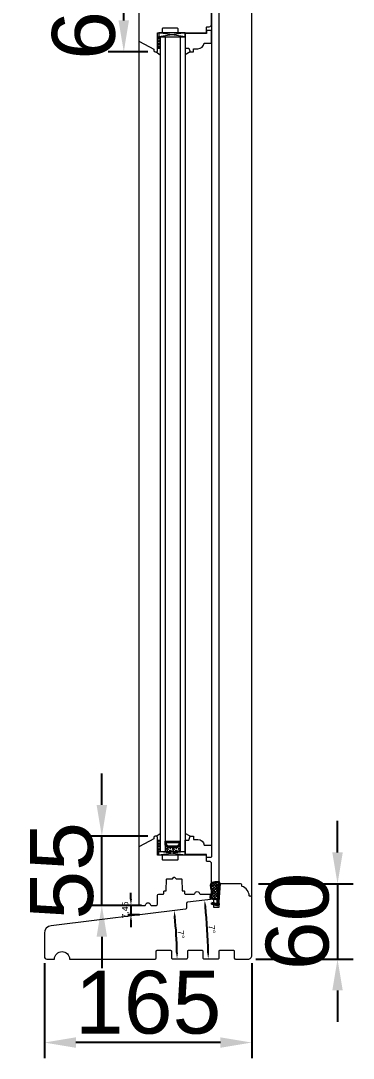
# Model space of a CAD drawing. Header units: millimetres. Extents: x 0 to 182016, y 11 to 3710.
# Drawn here: x 178068 to 178332, y 1175 to 2001 of the extents above; entities that cross this region are included whole.
import ezdxf

# ---------------------------------------------------------------- set-up
doc = ezdxf.new("R2010")
doc.units = ezdxf.units.MM
doc.layers.add('Matmenys', color=10, linetype='Continuous', lineweight=20)
doc.layers.add('Testinės profilio linijos', color=7, linetype='Continuous', lineweight=5)
doc.layers.add('Stiklo paketas', color=7, linetype='Continuous')
doc.styles.get("Standard").update_dxf_attribs({"font": 'arial.ttf'})
doc.dimstyles.new('2', dxfattribs={"dimscale": 2, "dimtxt": 2.5, "dimasz": 2.5, "dimexe": 1.25, "dimexo": 0.625, "dimtad": 1, "dimtxsty": 'Standard', "dimcen": 2.5, "dimadec": 0, "dimazin": 0, "dimtfac": 1, "dimtmove": 0, "dimatfit": 3, "dimfxl": 1, "dimarcsym": 0})
doc.dimstyles.new('Padidinti matmenys', dxfattribs={"dimscale": 10, "dimtxt": 5, "dimasz": 2.5, "dimexe": 1.25, "dimexo": 0.625, "dimtad": 1, "dimdec": 1, "dimtxsty": 'Standard', "dimcen": 2.5, "dimadec": 0, "dimazin": 0, "dimtfac": 1, "dimtdec": 1, "dimtmove": 0, "dimatfit": 3, "dimfxl": 1, "dimarcsym": 0})

# ---------------------------------------------------------------- blocks, each defined once
blk = doc.blocks.new('*D1463')
at = {"color": 0, "lineweight": -2, "transparency": 16777216}
for p, q in [((178319.63, 1338.62), (178319.63, 1363.62)), ((178256.7, 1313.62), (178332.13, 1313.62)), ((178319.63, 1313.62), (178319.63, 1253.62)), ((178254.7, 1253.62), (178332.13, 1253.62)), ((178319.63, 1228.62), (178319.63, 1203.62))]:
    blk.add_line(p, q, dxfattribs=at)
at = {"color": 0, "transparency": 16777216}
for points in [[(178315.47, 1338.62), (178323.8, 1338.62), (178319.63, 1313.62)], [(178315.47, 1228.62), (178323.8, 1228.62), (178319.63, 1253.62)]]:
    blk.add_solid(points, dxfattribs=at)
at = {"layer": 'Defpoints', "color": 0, "transparency": 16777216}
for p in [(178250.45, 1313.62), (178248.45, 1253.62), (178319.63, 1253.62)]:
    blk.add_point(p, dxfattribs=at)
at = {"color": 0, "lineweight": 5, "transparency": 16777216, "insert": (178287.86, 1283.62), "char_height": 50, "attachment_point": 5, "rotation": 90}
blk.add_mtext('60', dxfattribs=at)
blk = doc.blocks.new('*D1464')
at = {"color": 0, "lineweight": -2, "transparency": 16777216}
for p, q in [((178086.45, 1250.37), (178086.45, 1174.65)), ((178251.45, 1250.37), (178251.45, 1174.65)), ((178226.45, 1187.15), (178111.45, 1187.15))]:
    blk.add_line(p, q, dxfattribs=at)
at = {"color": 0, "transparency": 16777216}
for points in [[(178111.45, 1191.32), (178111.45, 1182.99), (178086.45, 1187.15)], [(178226.45, 1191.32), (178226.45, 1182.99), (178251.45, 1187.15)]]:
    blk.add_solid(points, dxfattribs=at)
at = {"layer": 'Defpoints', "color": 0, "transparency": 16777216}
for p in [(178086.45, 1256.62), (178251.45, 1256.62), (178086.45, 1187.15)]:
    blk.add_point(p, dxfattribs=at)
at = {"color": 0, "lineweight": 5, "transparency": 16777216, "insert": (178168.95, 1218.93), "char_height": 50, "attachment_point": 5}
blk.add_mtext('165', dxfattribs=at)
blk = doc.blocks.new('*D1465')
at = {"layer": 'Defpoints', "color": 0, "transparency": 16777216}
for p in [(178155.28, 1288.97), (178163.21, 1288.97), (178164.89, 1296.42)]:
    blk.add_point(p, dxfattribs=at)
at = {"layer": 'Matmenys', "color": 0, "lineweight": -2, "transparency": 16777216}
for p, q in [((178155.28, 1301.42), (178155.28, 1306.42)), ((178163.64, 1296.42), (178152.78, 1296.42)), ((178161.96, 1288.97), (178152.78, 1288.97)), ((178155.28, 1296.42), (178155.28, 1288.97)), ((178155.28, 1283.97), (178155.28, 1278.97))]:
    blk.add_line(p, q, dxfattribs=at)
at = {"layer": 'Matmenys', "color": 0, "transparency": 16777216}
for points in [[(178154.45, 1301.42), (178156.11, 1301.42), (178155.28, 1296.42)], [(178154.45, 1283.97), (178156.11, 1283.97), (178155.28, 1288.97)]]:
    blk.add_solid(points, dxfattribs=at)
at = {"layer": 'Matmenys', "color": 0, "lineweight": 5, "transparency": 16777216, "insert": (178151.03, 1292.7), "char_height": 5, "attachment_point": 5, "rotation": 90}
blk.add_mtext('7,45', dxfattribs=at)
blk = doc.blocks.new('*D1466')
at = {"layer": 'Defpoints', "color": 0, "transparency": 16777216}
for p in [(178163.21, 1288.97), (178198.58, 1293.31), (178191.7, 1266.65), (178188.45, 1253.82), (178199.45, 1253.82)]:
    blk.add_point(p, dxfattribs=at)
at = {"layer": 'Matmenys', "color": 0, "lineweight": -2, "transparency": 16777216}
blk.add_arc((177876.93, 1253.82), 315.03, 0.90939, 6.09061, dxfattribs=at)
at = {"layer": 'Matmenys', "color": 0, "transparency": 16777216}
for points in [[(178189.35, 1287.15), (178191.01, 1287.34), (178189.61, 1292.21)], [(178192.75, 1258.83), (178191.09, 1258.81), (178191.96, 1253.82)]]:
    blk.add_solid(points, dxfattribs=at)
at = {"layer": 'Matmenys', "color": 0, "lineweight": 5, "transparency": 16777216, "insert": (178195.12, 1273.28), "char_height": 5, "attachment_point": 5, "rotation": 273.5}
blk.add_mtext('7°', dxfattribs=at)
blk = doc.blocks.new('*D1467')
at = {"layer": 'Defpoints', "color": 0, "transparency": 16777216}
for p in [(178200.37, 1298.89), (178220.93, 1301.42), (178215.48, 1285.02), (178213.45, 1253.82), (178224.45, 1253.82)]:
    blk.add_point(p, dxfattribs=at)
at = {"layer": 'Matmenys', "color": 0, "lineweight": -2, "transparency": 16777216}
blk.add_arc((177833.29, 1253.82), 383.46, 0.7471, 6.2529, dxfattribs=at)
at = {"layer": 'Matmenys', "color": 0, "transparency": 16777216}
for points in [[(178213.64, 1295.49), (178215.29, 1295.68), (178213.89, 1300.55)], [(178217.55, 1258.83), (178215.88, 1258.81), (178216.75, 1253.82)]]:
    blk.add_solid(points, dxfattribs=at)
at = {"layer": 'Matmenys', "color": 0, "lineweight": 5, "transparency": 16777216, "insert": (178219.78, 1277.41), "char_height": 5, "attachment_point": 5, "rotation": 273.49212}
blk.add_mtext('7°', dxfattribs=at)
blk = doc.blocks.new('*D2015')
at = {"color": 0, "lineweight": -2, "transparency": 16777216}
for p, q in [((178132.11, 1376.42), (178132.11, 1401.42)), ((178168.71, 1351.42), (178119.61, 1351.42)), ((178132.11, 1296.42), (178132.11, 1351.42)), ((178156.2, 1296.42), (178119.61, 1296.42)), ((178132.11, 1271.42), (178132.11, 1246.42))]:
    blk.add_line(p, q, dxfattribs=at)
at = {"color": 0, "transparency": 16777216}
for points in [[(178127.94, 1376.42), (178136.28, 1376.42), (178132.11, 1351.42)], [(178127.94, 1271.42), (178136.28, 1271.42), (178132.11, 1296.42)]]:
    blk.add_solid(points, dxfattribs=at)
at = {"layer": 'Defpoints', "color": 0, "transparency": 16777216}
for p in [(178132.11, 1351.42), (178174.96, 1351.42), (178162.45, 1296.42)]:
    blk.add_point(p, dxfattribs=at)
at = {"color": 0, "lineweight": 5, "transparency": 16777216, "insert": (178100.43, 1323.92), "char_height": 50, "attachment_point": 5, "rotation": 90}
blk.add_mtext('55', dxfattribs=at)
blk = doc.blocks.new('*D2017')
at = {"color": 0, "lineweight": -2, "ltscale": 0.1, "transparency": 16777216}
for p, q in [((178168.7, 2041.13), (178137.08, 2041.13)), ((178149.58, 2001.13), (178149.58, 2016.13)), ((178168.71, 1976.13), (178137.08, 1976.13))]:
    blk.add_line(p, q, dxfattribs=at)
at = {"color": 0, "ltscale": 0.1, "transparency": 16777216}
for points in [[(178145.41, 2016.13), (178153.74, 2016.13), (178149.58, 2041.13)], [(178145.41, 2001.13), (178153.74, 2001.13), (178149.58, 1976.13)]]:
    blk.add_solid(points, dxfattribs=at)
at = {"layer": 'Defpoints', "color": 0, "ltscale": 0.1, "transparency": 16777216}
for p in [(178149.58, 2041.13), (178174.95, 2041.13), (178174.96, 1976.13)]:
    blk.add_point(p, dxfattribs=at)
at = {"color": 0, "ltscale": 0.1, "transparency": 16777216, "insert": (178117.8, 2008.63), "char_height": 50, "attachment_point": 5, "rotation": 90}
blk.add_mtext('65', dxfattribs=at)

msp = doc.modelspace()

# ---------------------------------------------------------------- hatches: boundary and pattern name
at = {"lineweight": 0, "ltscale": 0.5}
h = msp.add_hatch(dxfattribs=at)
h.set_pattern_fill('ANSI37', color=256, scale=0.5, style=0)
h.set_pattern_definition([(45, (178176.4511, 1092.2747), (-1.122532, 1.122532), []), (135, (178176.4511, 1092.2747), (-1.122532, -1.122532), [])])
h.paths.add_polyline_path([(178178.4510949, 1979.1274177), (178178.4510949, 1988.1274177), (178176.4510949, 1988.1274177), (178176.4510949, 1979.1274177)])
h = msp.add_hatch(dxfattribs=at)
h.set_pattern_fill('ANSI37', color=256, scale=0.5, style=0)
h.set_pattern_definition([(45, (178176.4511, 1746.4203), (-1.122532, 1.122532), []), (135, (178176.4511, 1746.4203), (-1.122532, -1.122532), [])])
h.paths.add_polyline_path([(178178.4510944, 1348.4201886), (178178.4510944, 1339.4201886), (178176.4510944, 1339.4201886), (178176.4510944, 1348.4201886)])
at = {"lineweight": 0}
h = msp.add_hatch(dxfattribs=at)
h.set_pattern_fill('JIS_WOOD', color=256, style=0)
h.set_pattern_definition([(315, (165275.0421, 20090.1913), (-0.5, -0.5), [])])
h.paths.add_polyline_path([(178192.4503854, 1342.4201886), (178184.4503854, 1342.4201886), (178182.4503854, 1344.4201886), (178182.4503854, 1347.4201886), (178194.486968, 1347.437922), (178194.4503854, 1344.4201886)])
h.paths.add_polyline_path([(178184.8645989, 1343.4201886), (178192.0361718, 1343.4201886), (178193.4503854, 1344.8344022), (178193.4503854, 1346.4201886), (178183.4503854, 1346.4201886), (178183.4503854, 1344.8344022)], flags=16)
h = msp.add_hatch(dxfattribs=at)
h.set_pattern_fill('HEX', color=256, scale=0.25, style=0)
h.set_pattern_definition([(360, (165275.0421, 20090.1913), (-7e-16, -1.374815), [0.79375, -1.5875]), (240, (165275.0421, 20090.1913), (-1.190624716, 0.6874075), [0.79375, -1.5875]), (300, (165275.8358, 20090.1913), (-1.190624716, -0.6874075), [0.79375, -1.5875])])
h.paths.add_polyline_path([(178182.4503854, 1339.4201886), (178182.4503854, 1344.4201886), (178184.4503854, 1342.4201886), (178192.4503854, 1342.4201886), (178194.4503854, 1344.4201886), (178194.4510944, 1339.4201886)])
at = {"layer": 'Matmenys'}
h = msp.add_hatch(dxfattribs=at)
h.set_pattern_fill('ANSI37', color=252, scale=0.5, angle=-183.5893456117, style=0)
h.set_pattern_definition([(221.4106544, (-93968.5496, 4878.6349), (1.0500540025, -1.190606082), []), (311.4106544, (-93968.5496, 4878.6349), (1.190606082, 1.0500540025), [])])
edge = h.paths.add_edge_path()
edge.add_arc((178224.7566707, 1311.6834902), 0.1, -3.5893456117, 86.4106543883)
edge.add_line((178224.7629312, 1311.7832941), (178223.2152455, 1311.8803773))
edge.add_arc((178223.2308967, 1312.1298869), 0.25, 86.4106543883, 266.4106543883, ccw=False)
edge.add_line((178223.2465479, 1312.3793965), (178225.2932529, 1312.2510108))
edge.add_arc((178225.2869924, 1312.151207), 0.1, -3.589345619, 86.4106543883, ccw=False)
edge.add_line((178225.3867962, 1312.1449465), (178225.4624392, 1312.1402015))
edge.add_line((178225.4624392, 1312.1402015), (178225.5867536, 1314.1220024))
edge.add_spline(control_points=[(178225.5867536, 1314.1220024), (178225.5749513, 1314.2011609), (178225.5637757, 1314.2711526), (178225.5419818, 1314.3549034), (178225.532596, 1314.3784677), (178225.5199011, 1314.4023507), (178225.5136519, 1314.4104103), (178225.488063, 1314.4348982), (178225.458826, 1314.453791), (178225.3545063, 1314.4874944), (178225.281574, 1314.5006163), (178225.028591, 1314.5203185), (178224.8147569, 1314.5098202), (178224.3722784, 1314.490492), (178224.1529496, 1314.4860166), (178223.7330587, 1314.4849405), (178223.5299725, 1314.4879724), (178222.9397652, 1314.5006829), (178222.5717151, 1314.5138593), (178221.8185337, 1314.5135976), (178221.4417838, 1314.4951013), (178220.8486793, 1314.3919149), (178220.6211084, 1314.3320209), (178220.2240072, 1314.1789853), (178220.0522195, 1314.0962359), (178219.7110518, 1313.8922357), (178219.5448491, 1313.7721209), (178219.2536894, 1313.5046758), (178219.1301094, 1313.3570021), (178218.9703906, 1313.0758176), (178218.9228367, 1312.9405213), (178218.8632317, 1312.6392225), (178218.8525284, 1312.4756225), (178218.8662723, 1311.8910257), (178218.9610265, 1311.4271101), (178219.1327688, 1310.534614), (178219.2164634, 1310.1075338), (178219.4276497, 1309.0291852), (178219.5613838, 1308.3711346), (178219.6863098, 1307.3780327), (178219.7168036, 1307.0744315), (178219.7411391, 1306.4523879), (178219.7335983, 1306.1364838), (178219.648714, 1305.5872756), (178219.5873753, 1305.3511922), (178219.414915, 1304.9505408), (178219.3200665, 1304.7919083), (178219.1357982, 1304.4932495), (178219.0459407, 1304.3517922), (178218.8898576, 1304.0500093), (178218.8198874, 1303.8849566), (178218.7001562, 1303.5198349), (178218.6571537, 1303.3188848), (178218.633255, 1302.9794682), (178218.6464608, 1302.8374827), (178218.7065, 1302.642262), (178218.7432402, 1302.5769342), (178218.8517893, 1302.4502109), (178218.9238555, 1302.391033), (178219.1879431, 1302.2339555), (178219.4290513, 1302.1524558), (178219.9794623, 1302.0358385), (178220.2876574, 1301.999307), (178220.8838752, 1301.9460355), (178221.1714262, 1301.9268131), (178221.7019161, 1301.8834536), (178221.9501745, 1301.8613174), (178222.3549768, 1301.8251031), (178222.5123802, 1301.8110167), (178222.8363126, 1301.7828946), (178223.0146298, 1301.7678585), (178223.3174969, 1301.6995735), (178223.4353189, 1301.6639385), (178223.6477977, 1301.5683417), (178223.7417124, 1301.5151948), (178223.8869062, 1301.3965541), (178223.9419243, 1301.3409318), (178224.0310163, 1301.2171646), (178224.0638957, 1301.1535376), (178224.1120638, 1301.0346735), (178224.1289451, 1300.9775965), (178224.154889, 1300.8770161), (178224.1646066, 1300.8326205), (178224.1736425, 1300.7916242)], knot_values=[0, 0, 0, 0, 0.2245066002, 0.2245066002, 0.377043448, 0.377043448, 0.5295802957, 0.5295802957, 0.8082977366, 0.8082977366, 1.0870151774, 1.0870151774, 1.6244414062, 1.6244414062, 2.161867635, 2.161867635, 2.6992938638, 2.6992938638, 3.7741463214, 3.7741463214, 5.0334406395, 5.0334406395, 5.8656302806, 5.8656302806, 6.5060139406, 6.5060139406, 7.1463976006, 7.1463976006, 7.7996240151, 7.7996240151, 8.3563201169, 8.3563201169, 8.9130162187, 8.9130162187, 10.239934143, 10.239934143, 11.5668520673, 11.5668520673, 13.5970761059, 13.5970761059, 14.4582175179, 14.4582175179, 15.3193589298, 15.3193589298, 15.9856015553, 15.9856015553, 16.5061017172, 16.5061017172, 17.0266018791, 17.0266018791, 17.547102041, 17.547102041, 18.1672448488, 18.1672448488, 18.7176261004, 18.7176261004, 19.1465766047, 19.1465766047, 19.5755271091, 19.5755271091, 20.3898249977, 20.3898249977, 21.2041228863, 21.2041228863, 21.9655448497, 21.9655448497, 22.7269668131, 22.7269668131, 23.2229068178, 23.2229068178, 23.7188468224, 23.7188468224, 24.0184411081, 24.0184411081, 24.2549295987, 24.2549295987, 24.4119994701, 24.4119994701, 24.5501072405, 24.5501072405, 24.6882150108, 24.6882150108, 24.8099116426, 24.8099116426, 24.8099116426, 24.8099116426], degree=3, periodic=0)
edge.add_line((178224.1736425, 1300.7916242), (178224.8564746, 1311.6772297))

# ---------------------------------------------------------------- linework, layer by layer
at = {"lineweight": 9}
for p, q in [((178219.4510944, 2316.6506374), (178219.4510944, 1344.4201886)), ((178178.4510944, 1988.1274177), (178178.4510944, 1339.4202737)), ((178182.4510944, 1988.1274177), (178182.4510944, 1339.4202737)), ((178194.4510944, 1988.1274177), (178194.4510944, 1339.4202737)), ((178198.4510944, 1988.1274177), (178198.4510944, 1339.4202737))]:
    msp.add_line(p, q, dxfattribs=at)
at = {"lineweight": 0}
for p, q in [((178176.4510949, 1988.1274177), (178179.4510949, 1988.1274177)), ((178198.4503858, 1988.1274177), (178177.4503858, 1991.1274177)), ((178198.4503858, 1991.1274177), (178177.4503858, 1988.1274177)), ((178175.4510949, 1976.1274177), (178178.4510949, 1973.8407526)), ((178176.4510949, 1979.1274177), (178178.4510949, 1979.1274177)), ((178202.4510949, 1976.1274177), (178198.4510949, 1973.8407526)), ((178175.4510944, 1351.4201886), (178178.4510944, 1353.7068537)), ((178176.4510944, 1348.4201886), (178178.4510944, 1348.4201886)), ((178202.4510944, 1351.4201886), (178198.4510944, 1353.7068537)), ((178176.4510944, 1339.4201886), (178179.4510944, 1339.4201886)), ((178198.4503854, 1339.4201886), (178177.4503854, 1336.4201886)), ((178198.4503854, 1336.4201886), (178177.4503854, 1339.4201886))]:
    msp.add_line(p, q, dxfattribs=at)
at = {"color": 1}
for p, q in [((178225.5867536, 1314.1220024), (178224.6310963, 1298.8870577)), ((178225.8834737, 1314.1662427), (178224.922179, 1298.8414272)), ((178223.8806744, 1300.7270514), (178223.7702448, 1298.9666001))]:
    msp.add_line(p, q, dxfattribs=at)
for p, q in [((178224.7629312, 1311.7832941), (178223.2152455, 1311.8803773)), ((178225.2932529, 1312.2510108), (178223.2465479, 1312.3793965)), ((178223.9259825, 1296.8434647), (178224.8564746, 1311.6772297)), ((178224.4296762, 1296.8866825), (178225.3867962, 1312.1449465)), ((178225.3867962, 1312.1449465), (178225.4624392, 1312.1402015)), ((178219.5471854, 1297.3214487), (178219.7678402, 1298.2968007)), ((178223.8942758, 1296.3380022), (178219.5471854, 1297.3214487)), ((178222.9878467, 1297.5683355), (178219.7678402, 1298.2968007)), ((178222.8775193, 1297.0806595), (178222.9878467, 1297.5683355)), ((178225.4505208, 1297.1897551), (178224.3840561, 1296.1594138)), ((178225.4974187, 1297.9373958), (178224.4296762, 1296.8866825)), ((178225.4505208, 1297.1897551), (178225.4974187, 1297.9373958)), ((178223.9259825, 1296.8434647), (178222.8775193, 1297.0806595)), ((178223.8850369, 1296.1907163), (178223.8942758, 1296.3380022)), ((178224.3840561, 1296.1594138), (178223.8850369, 1296.1907163))]:
    msp.add_line(p, q)
at = {"lineweight": 0}
for points in [[(178213.4510949, 1983.1274177), (178219.4510949, 1983.1274177), (178219.4510949, 1992.1274177, 0.4142135624), (178218.4510949, 1993.1274177), (178215.4510949, 1993.1274177), (178215.4510949, 1990.6274177), (178198.4510949, 1990.6274177), (178198.4510949, 1979.1274177), (178201.4510949, 1979.1274177), (178202.4510949, 1976.1274177), (178204.9510949, 1976.1274177), (178204.9510949, 1978.6274177), (178208.4761577, 1978.6274177, 0.3851703882), (178213.4510949, 1983.1274177)], [(178213.4510944, 1344.4201886), (178219.4510944, 1344.4201886), (178219.4510944, 1335.4201886, -0.4142135624), (178218.4510944, 1334.4201886), (178215.4510944, 1334.4201886), (178215.4510944, 1336.9201886), (178198.4510944, 1336.9201886), (178198.4510944, 1348.4201886), (178201.4510944, 1348.4201886), (178202.4510944, 1351.4201886), (178204.9510944, 1351.4201886), (178204.9510944, 1348.9201886), (178208.4761573, 1348.9201886, -0.3851703882), (178213.4510944, 1344.4201886)]]:
    msp.add_lwpolyline(points, format="xyb", dxfattribs=at)
for points in [[(178198.4503858, 1991.1274177), (178177.4503858, 1991.1274177), (178177.4503858, 1988.1274177), (178198.4503858, 1988.1274177)], [(178192.4503854, 1342.4201886), (178184.4503854, 1342.4201886), (178182.4503854, 1344.4201886), (178182.4503854, 1347.4201886), (178194.4503854, 1347.4201886), (178194.4503854, 1344.4201886)], [(178198.4503854, 1336.4201886), (178177.4503854, 1336.4201886), (178177.4503854, 1339.4201886), (178198.4503854, 1339.4201886)], [(178192.0361718, 1343.4201886), (178184.8645989, 1343.4201886), (178183.4503854, 1344.8344022), (178183.4503854, 1346.4201886), (178193.4503854, 1346.4201886), (178193.4503854, 1344.8344022)]]:
    msp.add_lwpolyline(points, close=True, dxfattribs=at)
at = {"lineweight": 5}
for points in [[(178176.3812033, 1297.4114621), (178176.4424437, 1304.4289151, -0.4116598905), (178177.4424056, 1305.4201886), (178180.9809311, 1305.4201886, 0.4040361542), (178181.4806435, 1305.9027389), (178181.5409838, 1307.6306585, -0.4040262258), (178181.8408011, 1307.9201886), (178182.8939227, 1307.9201886, 0.4091108014), (178183.3938465, 1308.4114624), (178183.5459493, 1317.1254243, -0.4091108014), (178183.8459036, 1317.4201886), (178187.8697236, 1317.4201886, 0.1989123674), (178188.223277, 1317.5666352), (178189.4889624, 1318.8323206, -0.4142135624), (178189.9132265, 1318.8323206), (178191.1789119, 1317.5666352, 0.1989123674), (178191.5324653, 1317.4201886), (178195.5562853, 1317.4201886, -0.4091108014), (178195.8562396, 1317.1254243), (178196.0083423, 1308.4114624, 0.4091108014), (178196.5082662, 1307.9201886), (178197.5613878, 1307.9201886, -0.4040262258), (178197.8612051, 1307.6306585), (178197.9215453, 1305.9027389, 0.4040262258), (178198.4212407, 1305.4201886), (178205.5016047, 1305.4201886, 0.3563939587), (178205.9915026, 1305.8201886, -0.8164965809), (178209.9106862, 1305.8201886, 0.3563939587), (178210.4005842, 1305.4201886), (178218.4510944, 1305.4201886, 0.4142135624), (178219.4510944, 1306.4201886), (178219.4510944, 1329.4201886, 0.4142135624), (178217.4510944, 1331.4201886), (178215.7484878, 1331.4201886, -0.4116598905), (178215.4484992, 1331.7175707), (178215.4117855, 1335.9245519, 0.4116598905), (178214.9118045, 1336.4201886), (178192.9816575, 1336.4201886, 0.4116598905), (178192.4816766, 1335.9245519), (178192.4536897, 1332.7175707, -0.4116598905), (178192.1537011, 1332.4201886), (178180.7484878, 1332.4201886, -0.4116598905), (178180.4484992, 1332.7175707), (178180.4205123, 1335.9245519, 0.4116598905), (178179.9205314, 1336.4201886), (178176.4510944, 1336.4201886), (178176.4510944, 1350.4201886, 0.4142135624), (178175.4510944, 1351.4201886), (178174.4598594, 1351.4201886, 0.4116598905), (178173.4598975, 1350.4289151), (178173.4510944, 1349.4201886), (178161.9816229, 1343.3217624, 0.2773245441), (178161.4510944, 1342.4388148), (178161.4510944, 1297.4201886, 0.4142135624), (178162.4510944, 1296.4201886), (178166.5016047, 1296.4201886, 0.3563939587), (178166.9915026, 1296.8201886, -0.8164965809), (178170.9106862, 1296.8201886, 0.3563939587), (178171.4005842, 1296.4201886), (178175.3812414, 1296.4201886, 0.4116598905)], [(178106.4510966, 1253.6201886), (178174.4510966, 1253.6201886, 0.4142135624), (178175.4510966, 1254.6201886), (178175.4510966, 1260.1201886, -0.4142135624), (178175.9510966, 1260.6201886), (178186.9510966, 1260.6201886, -0.4142135624), (178187.4510966, 1260.1201886), (178187.4510966, 1254.8201886, 0.4142135624), (178188.4510966, 1253.8201886), (178199.4510966, 1253.8201886, 0.4142135624), (178200.4510966, 1254.8201886), (178200.4510966, 1260.1201886, -0.4142135624), (178200.9510966, 1260.6201886), (178211.9510966, 1260.6201886, -0.4142135624), (178212.4510966, 1260.1201886), (178212.4510966, 1254.8201886, 0.4142135624), (178213.4510966, 1253.8201886), (178224.4510966, 1253.8201886, 0.4142135624), (178225.4510966, 1254.8201886), (178225.4510966, 1260.1201886, -0.4142135624), (178225.9510966, 1260.6201886), (178236.9510966, 1260.6201886, -0.4142135624), (178237.4510966, 1260.1201886), (178237.4510966, 1254.6201886, 0.4142135624), (178238.4510966, 1253.6201886), (178248.4510966, 1253.6201886, 0.4142135624), (178251.4510966, 1256.6201886), (178251.4510948, 1302.6201886, 0.4142135624), (178250.4510948, 1303.6201886), (178249.7417682, 1303.6201886, -0.4001549105), (178249.4421171, 1303.9057232, 0.3090857966), (178243.6538339, 1311.5550339, -0.3199404334), (178243.449204, 1311.836857), (178243.4422918, 1312.6289151, 0.4116598904), (178242.4423299, 1313.6201886), (178226.5471281, 1313.6201886, 0.4116598905), (178225.5471661, 1312.6289151), (178225.4597452, 1302.6114621, -0.2023892741), (178225.1510944, 1301.8976315), (178225.1510944, 1294.6201886), (178221.1510944, 1294.6201886), (178221.1510944, 1301.4201886), (178220.9904338, 1301.4201886, 0.0305527633), (178220.9294992, 1301.4164617), (178200.368352, 1298.8918703, 0.3763733489), (178199.4902594, 1297.9080506), (178199.4587474, 1294.2971317, -0.3763733489), (178198.5806548, 1293.3133121), (178091.7198806, 1280.1924588, 0.3788661087), (178086.4510966, 1274.2371819), (178086.4510966, 1255.6201886, 0.4142135624), (178088.4510966, 1253.6201886), (178094.4510966, 1253.6201886, -1)]]:
    msp.add_lwpolyline(points, format="xyb", close=True, dxfattribs=at)
for centre, radius, start, end in [((178223.2308967, 1312.1298869), 0.25, 86.4106543892, 266.4106543892), ((178224.7566707, 1311.6834902), 0.1, 356.4106543908, 86.4106543892), ((178225.2869924, 1312.151207), 0.1, 356.4106543908, 86.4106543892)]:
    msp.add_arc(centre, radius, start, end)
at = {"color": 1}
msp.add_spline([(178225.8834737, 1314.1662427), (178225.7929769, 1314.527743), (178224.5191184, 1314.7972839), (178219.8267455, 1314.3088946), (178218.7367392, 1313.2656968), (178218.7181228, 1311.1022249), (178219.0484967, 1309.4041851), (178219.395413, 1307.2387442), (178219.1959843, 1305.2020226), (178218.7198153, 1304.3737778), (178218.4395519, 1302.5192377), (178221.1517305, 1301.6267918), (178222.6306061, 1301.4996242), (178223.317874, 1301.3816529), (178223.7597593, 1301.0794472), (178223.8806744, 1300.7270514)], degree=3, dxfattribs=at)
msp.add_open_spline([(178225.5867536, 1314.1220024), (178225.5749513, 1314.2011609), (178225.5637757, 1314.2711526), (178225.5419818, 1314.3549034), (178225.532596, 1314.3784677), (178225.5199011, 1314.4023507), (178225.5136519, 1314.4104103), (178225.488063, 1314.4348982), (178225.458826, 1314.453791), (178225.3545063, 1314.4874944), (178225.281574, 1314.5006163), (178225.028591, 1314.5203185), (178224.8147569, 1314.5098202), (178224.3722784, 1314.490492), (178224.1529496, 1314.4860166), (178223.7330587, 1314.4849405), (178223.5299725, 1314.4879724), (178222.9397652, 1314.5006829), (178222.5717151, 1314.5138593), (178221.8185337, 1314.5135976), (178221.4417838, 1314.4951013), (178220.8486793, 1314.3919149), (178220.6211084, 1314.3320209), (178220.2240072, 1314.1789853), (178220.0522195, 1314.0962359), (178219.7110518, 1313.8922357), (178219.5448491, 1313.7721209), (178219.2536894, 1313.5046758), (178219.1301094, 1313.3570021), (178218.9703906, 1313.0758176), (178218.9228367, 1312.9405213), (178218.8632317, 1312.6392225), (178218.8525284, 1312.4756225), (178218.8662723, 1311.8910257), (178218.9610265, 1311.4271101), (178219.1327688, 1310.534614), (178219.2164634, 1310.1075338), (178219.4276497, 1309.0291852), (178219.5613838, 1308.3711346), (178219.6863098, 1307.3780327), (178219.7168036, 1307.0744315), (178219.7411391, 1306.4523879), (178219.7335983, 1306.1364838), (178219.648714, 1305.5872756), (178219.5873753, 1305.3511922), (178219.414915, 1304.9505408), (178219.3200665, 1304.7919083), (178219.1357982, 1304.4932495), (178219.0459407, 1304.3517922), (178218.8898576, 1304.0500093), (178218.8198874, 1303.8849566), (178218.7001562, 1303.5198349), (178218.6571537, 1303.3188848), (178218.633255, 1302.9794682), (178218.6464608, 1302.8374827), (178218.7065, 1302.642262), (178218.7432402, 1302.5769342), (178218.8517893, 1302.4502109), (178218.9238555, 1302.391033), (178219.1879431, 1302.2339555), (178219.4290513, 1302.1524558), (178219.9794623, 1302.0358385), (178220.2876574, 1301.999307), (178220.8838752, 1301.9460355), (178221.1714262, 1301.9268131), (178221.7019161, 1301.8834536), (178221.9501745, 1301.8613174), (178222.3549768, 1301.8251031), (178222.5123802, 1301.8110167), (178222.8363126, 1301.7828946), (178223.0146298, 1301.7678585), (178223.3174969, 1301.6995735), (178223.4353189, 1301.6639385), (178223.6477977, 1301.5683417), (178223.7417124, 1301.5151948), (178223.8869062, 1301.3965541), (178223.9419243, 1301.3409318), (178224.0310163, 1301.2171646), (178224.0638957, 1301.1535376), (178224.1120638, 1301.0346735), (178224.1289451, 1300.9775965), (178224.154889, 1300.8770161), (178224.1646066, 1300.8326205), (178224.1736425, 1300.7916242)], degree=3, knots=[0, 0, 0, 0, 0.2245066002, 0.2245066002, 0.377043448, 0.377043448, 0.5295802957, 0.5295802957, 0.8082977366, 0.8082977366, 1.0870151774, 1.0870151774, 1.6244414062, 1.6244414062, 2.161867635, 2.161867635, 2.6992938638, 2.6992938638, 3.7741463214, 3.7741463214, 5.0334406395, 5.0334406395, 5.8656302806, 5.8656302806, 6.5060139406, 6.5060139406, 7.1463976006, 7.1463976006, 7.7996240151, 7.7996240151, 8.3563201169, 8.3563201169, 8.9130162187, 8.9130162187, 10.239934143, 10.239934143, 11.5668520673, 11.5668520673, 13.5970761059, 13.5970761059, 14.4582175179, 14.4582175179, 15.3193589298, 15.3193589298, 15.9856015553, 15.9856015553, 16.5061017172, 16.5061017172, 17.0266018791, 17.0266018791, 17.547102041, 17.547102041, 18.1672448488, 18.1672448488, 18.7176261004, 18.7176261004, 19.1465766047, 19.1465766047, 19.5755271091, 19.5755271091, 20.3898249977, 20.3898249977, 21.2041228863, 21.2041228863, 21.9655448497, 21.9655448497, 22.7269668131, 22.7269668131, 23.2229068178, 23.2229068178, 23.7188468224, 23.7188468224, 24.0184411081, 24.0184411081, 24.2549295987, 24.2549295987, 24.4119994701, 24.4119994701, 24.5501072405, 24.5501072405, 24.6882150108, 24.6882150108, 24.8099116426, 24.8099116426, 24.8099116426, 24.8099116426], dxfattribs=at)
at = {"layer": 'Stiklo paketas', "lineweight": 5}
msp.add_lwpolyline([(178161.4510948, 2032.8103234), (178161.4510948, 1985.1087915, 0.2773245441), (178161.9816233, 1984.2258439), (178173.4510948, 1978.1274177), (178173.4598979, 1977.1186912, 0.4116598905), (178174.4598598, 1976.1274177), (178175.4510948, 1976.1274177, 0.4142135624), (178176.4510948, 1977.1274177), (178176.4510948, 1991.1274177), (178179.9205318, 1991.1274177, 0.4116598905), (178180.4205127, 1991.6230544), (178180.4484996, 1994.8300357, -0.4116598905), (178180.7484882, 1995.1274177), (178192.1537015, 1995.1274177, -0.4116598905), (178192.45369, 1994.8300357), (178192.4816769, 1991.6230544, 0.4116598905), (178192.9816579, 1991.1274177), (178214.9118049, 1991.1274177, 0.4116598905), (178215.4117859, 1991.6230544), (178215.4484996, 1995.8300357, -0.4116598905), (178215.7484882, 1996.1274177), (178217.4510948, 1996.1274177, 0.4142135624), (178219.4510948, 1998.1274177), (178219.4510948, 2019.1274177, 0.4142135624)], format="xyb", dxfattribs=at)
at = {"layer": 'Testinės profilio linijos', "lineweight": 5}
for p, q in [((178225.4510945, 1302.4886515), (178225.4510945, 2359.8366558)), ((178251.4510946, 1302.6195834), (178251.4510935, 2359.5185197)), ((178161.4510951, 2317.966662), (178161.4510944, 1342.4388148))]:
    msp.add_line(p, q, dxfattribs=at)

# ---------------------------------------------------------------- dimensions: what is measured, and where the dimension line sits
at = {"color": 1, "ltscale": 0.1}
dim = msp.add_linear_dim(base=(178149.5757327, 2041.1274177), p1=(178174.9554773, 1976.1274177), p2=(178174.9510948, 2041.1274177), angle=90, dimstyle='Padidinti matmenys', dxfattribs=at)
dim.commit()
dim.dimension.update_dxf_attribs({"geometry": '*D2017', "text_midpoint": (178149.5757327, 2008.6274177), "dimtype": 160})
at = {"color": 1, "lineweight": 5}
for base, p1, p2, picture, middle in [((178132.1101576, 1351.4201886), (178162.4510944, 1296.4201886), (178174.9554769, 1351.4201886), '*D2015', (178132.1101576, 1323.9201886)), ((178319.6343715, 1253.6201886), (178250.4510944, 1313.6201886), (178248.4510966, 1253.6201886), '*D1463', (178319.6343715, 1283.6201886))]:
    dim = msp.add_linear_dim(base=base, p1=p1, p2=p2, angle=90, dimstyle='Padidinti matmenys', dxfattribs=at)
    dim.commit()
    dim.dimension.update_dxf_attribs({"geometry": picture, "text_midpoint": middle, "dimtype": 160})
dim = msp.add_linear_dim(base=(178086.4510966, 1187.1545297), p1=(178251.4510966, 1256.6201886), p2=(178086.4510966, 1256.6201886), dimstyle='Padidinti matmenys', dxfattribs=at)
dim.commit()
dim.dimension.update_dxf_attribs({"geometry": '*D1464', "text_midpoint": (178168.9510966, 1218.9331791)})
at = {"layer": 'Matmenys', "lineweight": 5}
dim = msp.add_linear_dim(base=(178155.2787024, 1288.9700171), p1=(178164.886273, 1296.4201886), p2=(178163.2073558, 1288.9700171), angle=90, dimstyle='2', dxfattribs=at)
dim.commit()
dim.dimension.update_dxf_attribs({"geometry": '*D1465', "text_midpoint": (178155.2787024, 1292.6951028), "dimtype": 160})
dim = msp.add_angular_dim_2l(base=(178215.4770583, 1285.0179296), line1=((178213.4510966, 1253.8201886), (178224.4510966, 1253.8201886)), line2=((178220.9294992, 1301.4164617), (178200.368352, 1298.8918703)), dimstyle='2', dxfattribs=at)
dim.commit()
dim.dimension.update_dxf_attribs({"geometry": '*D1467', "text_midpoint": (178216.0362563, 1277.1771723), "dimtype": 162})
dim = msp.add_angular_dim_2l(base=(178191.6992315, 1266.6458492), line1=((178188.4510966, 1253.8201886), (178199.4510966, 1253.8201886)), line2=((178198.5806548, 1293.3133121), (178163.2073558, 1288.9700171)), dimstyle='2', dxfattribs=at)
dim.commit()
dim.dimension.update_dxf_attribs({"geometry": '*D1466', "text_midpoint": (178195.1158455, 1273.2809643)})

doc.saveas('drawing.dxf')
